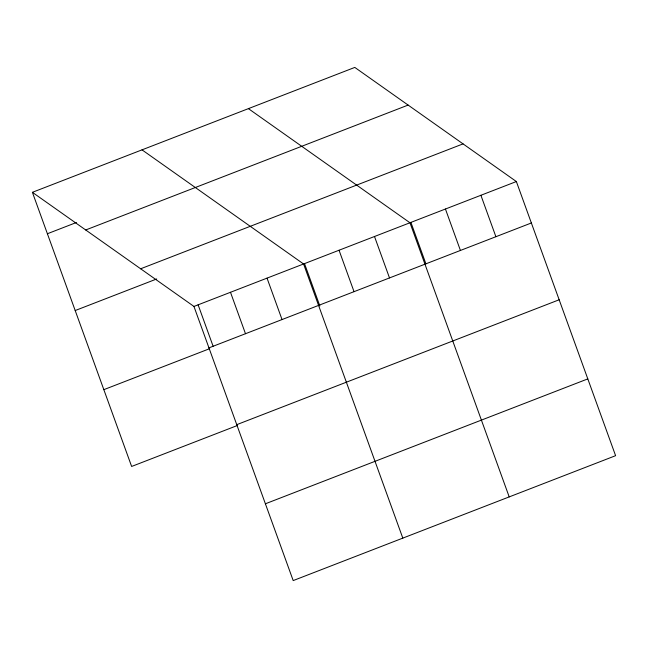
<?xml version="1.0" encoding="UTF-8"?>
<svg xmlns="http://www.w3.org/2000/svg" width="648" height="648" viewBox="0 0 648 648"><rect width="100%" height="100%" fill="white"/><g stroke="black" fill="none" stroke-linecap="round" stroke-linejoin="round"><path stroke-width="0.97" d="M32.4 192.318L354.804 67.416L516.367 181.545L615.6 455.682L293.196 580.584L193.954 306.439L32.4 192.318L131.633 466.455L237.508 425.444M47.393 233.742L76.44 222.491M85.714 229.975L408.119 105.081M140.64 268.782L463.053 143.88M75.192 310.538L156.711 278.964M193.954 306.439L516.367 181.545M208.956 347.871L531.36 222.977M103.834 389.659L209.709 348.648M236.755 424.667L559.159 299.773M265.397 503.788L587.801 378.894M248.411 108.637L409.965 222.766L509.207 496.903M142.017 149.85L303.572 263.979L402.813 538.115M480.897 195.283L495.898 236.714M445.435 209.021L460.428 250.452M410.897 222.377L425.906 263.817M374.504 236.504L389.505 277.927M339.042 250.241L354.035 291.665M304.503 263.59L319.853 305.978M267.033 278.13L282.034 319.561M230.494 292.289L245.495 333.72M198.11 304.811L213.111 346.251"/></g></svg>
